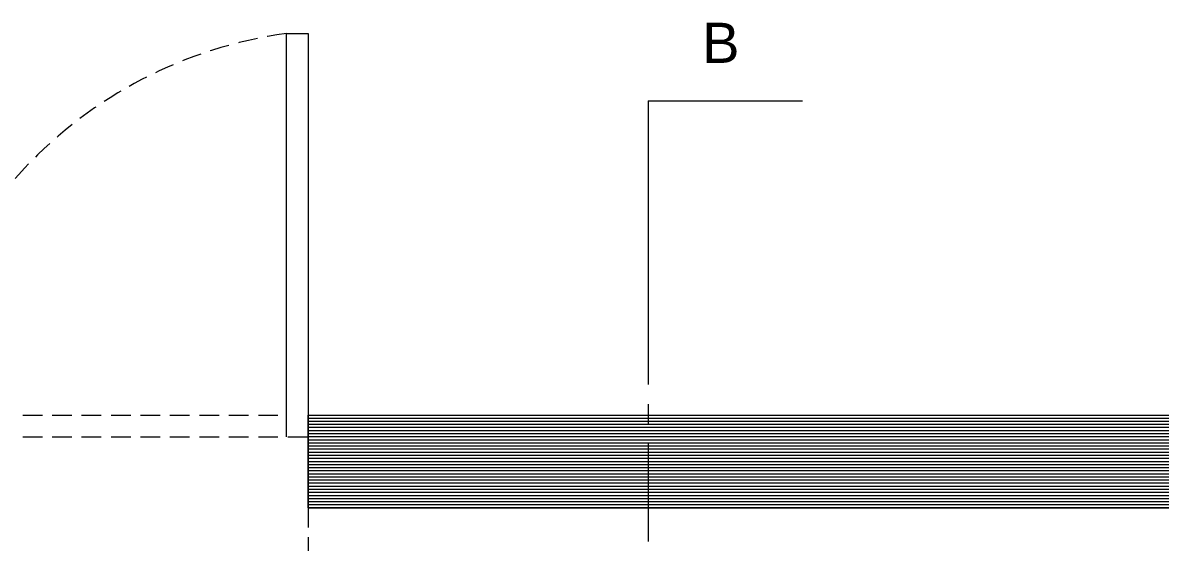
# Model space of a CAD drawing. Header units: millimetres. Extents: x 935 to 13922, y 3203 to 7816.
# Drawn here: x 4312.1 to 4680, y 7302.8 to 7470.9 of the extents above; entities that cross this region are included whole.
import ezdxf

# ---------------------------------------------------------------- set-up
doc = ezdxf.new("R2010")
doc.units = ezdxf.units.MM
doc.linetypes.add('CENTRO', pattern=[50.8, 31.75, -6.35, 6.35, -6.35])
doc.linetypes.add('TRATTEGGIATA2', pattern=[9.525, 6.35, -3.175])
doc.layers.get('0').update_dxf_attribs({"lineweight": 20})
for name, color, linetype, lineweight in [('campiture', 253, 'Continuous', 0), ('finestre', 141, 'Continuous', 13), ('interni', 210, 'Continuous', 13), ('porte', 230, 'Continuous', 13), ('sezioni', 50, 'Continuous', 5)]:
    doc.layers.add(name, color=color, linetype=linetype, lineweight=lineweight)
doc.layers.add('PIANTE', color=7, linetype='Continuous', lineweight=5, true_color=0x007a00)
doc.layers.add('VEGETAZIONE', color=7, linetype='Continuous', lineweight=5, true_color=0x387000)
doc.styles.get("Standard").update_dxf_attribs({"font": 'arial.ttf', "height": 12})

msp = doc.modelspace()

# ---------------------------------------------------------------- hatches: boundary and pattern name
at = {"layer": 'campiture'}
h = msp.add_hatch(dxfattribs=at)
h.set_pattern_fill('_USER', color=256, pattern_type=0)
h.set_pattern_definition([(0, (0, 0), (0, 1), [])])
h.paths.add_polyline_path([(3574.44, 7025.95), (3574.38, 7026.02), (3574.44, 7026.15), (3574.44, 7313.95), (4274.02, 7313.95), (4274.02, 7343.95), (3544.44, 7343.95), (3544.44, 5741.18), (4984.44, 5741.18), (4984.44, 7343.95), (4404.44, 7343.95), (4404.44, 7313.95), (4954.44, 7313.95), (4954.44, 5771.18), (3574.44, 5771.18)])

# ---------------------------------------------------------------- linework, layer by layer
for p, q in [((4404.44, 7313.95), (4404.44, 7343.95)), ((4404.44, 7343.95), (4984.44, 7343.95)), ((4954.44, 7313.95), (4404.44, 7313.95))]:
    msp.add_line(p, q)
at = {"layer": 'finestre', "linetype": 'TRATTEGGIATA2'}
msp.add_line((4404.44, 7313.95), (4404.44, 7073.94), dxfattribs=at)
at = {"layer": 'interni'}
for q in [(4564.35, 7445.57), (4514.35, 7385.57)]:
    msp.add_line((4514.35, 7445.57), q, dxfattribs=at)
at = {"layer": 'PIANTE'}
msp.add_line((4404.44, 7343.95), (4404.44, 7313.95), dxfattribs=at)
at = {"layer": 'porte'}
for p, q in [((4397.44, 7336.95), (4397.44, 7467.36)), ((4397.44, 7467.36), (4404.44, 7467.36)), ((4404.44, 7467.36), (4404.44, 7343.95))]:
    msp.add_line(p, q, dxfattribs=at)
at = {"layer": 'porte', "linetype": 'TRATTEGGIATA2'}
for p, q in [((4274.02, 7343.95), (4397.44, 7343.95)), ((4274.02, 7336.95), (4404.44, 7336.95))]:
    msp.add_line(p, q, dxfattribs=at)
msp.add_arc((4416.78, 7325.45), 143.22, 97.7608, 175.3945, dxfattribs=at)
at = {"layer": 'sezioni', "linetype": 'CENTRO'}
msp.add_line((4514.35, 7385.57), (4514.35, 7258.41), dxfattribs=at)
at = {"layer": 'VEGETAZIONE'}
for p, q in [((4404.44, 7343.95), (4984.44, 7343.95)), ((4404.44, 7313.95), (4954.44, 7313.95))]:
    msp.add_line(p, q, dxfattribs=at)

# ---------------------------------------------------------------- texts
at = {"layer": 'interni', "insert": (4531.82, 7470.86), "char_height": 13, "attachment_point": 1}
msp.add_mtext_dynamic_manual_height_columns('B', width=8.5067, gutter_width=12.5, heights=[0], dxfattribs=at)

doc.saveas('drawing.dxf')
